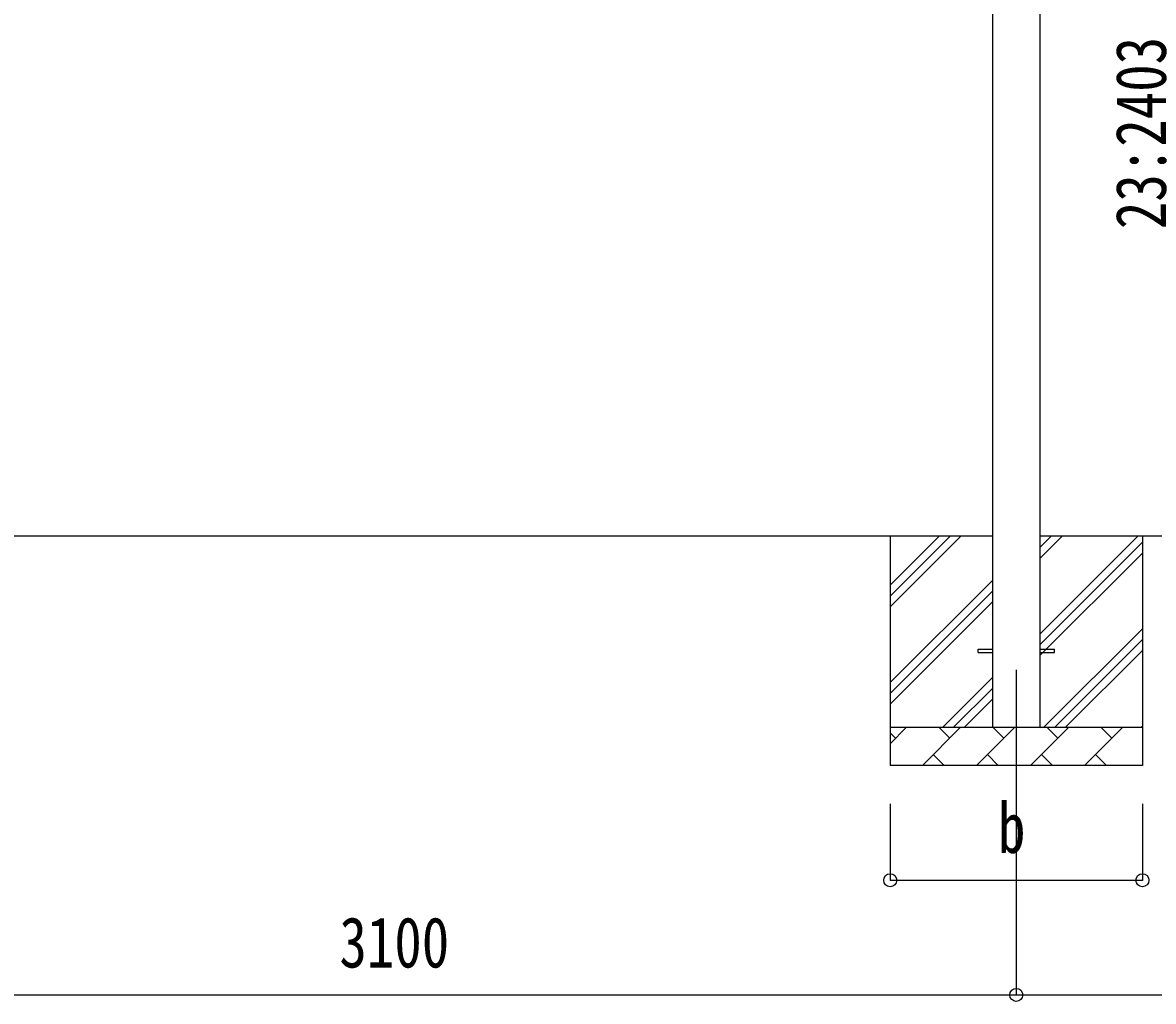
# Model space of a CAD drawing. Units: millimetres, scale not verified. Extents: x -16820 to 16820, y -11880 to 11880.
# Drawn here: x -2333 to 625, y -6301 to -3740 of the extents above; entities that cross this region are included whole.
import ezdxf
from ezdxf.enums import TextEntityAlignment as Align

# ---------------------------------------------------------------- set-up
doc = ezdxf.new("R2010")
doc.units = ezdxf.units.MM
doc.header["$LTSCALE"] = 50
for name, color, linetype in [('0-3_YKK_12', 2, 'Continuous'), ('0-4_YKK_13', 4, 'Continuous'), ('0-5_YKK_A1', 4, 'Continuous'), ('0-6_YKK_D', 6, 'Continuous')]:
    doc.layers.add(name, color=color, linetype=linetype)
doc.styles.add('ＭＳ ゴシック', font='')
doc.styles.get('ＭＳ ゴシック').set_extended_font_data('MS Gothic')

msp = doc.modelspace()

# ---------------------------------------------------------------- linework, layer by layer
at = {"layer": '0-3_YKK_12'}
msp.add_line((266.1, -5433.85), (266.1, -5933.85), dxfattribs=at)
at = {"layer": '0-4_YKK_13'}
for p, q in [((166.1, -5379.35), (203.6, -5379.35)), ((166.1, -5388.35), (166.1, -5379.35)), ((328.6, -5379.35), (366.1, -5379.35)), ((366.1, -5388.35), (366.1, -5379.35)), ((166.1, -5388.35), (203.6, -5388.35)), ((328.6, -5388.35), (366.1, -5388.35))]:
    msp.add_line(p, q, dxfattribs=at)
at = {"layer": '0-5_YKK_A1'}
for p, q in [((203.6, -2683.01), (203.6, -5583.85)), ((328.6, -5583.85), (328.6, -2683.01)), ((203.6, -5083.85), (-2771.4, -5083.85)), ((-63.9, -5083.85), (-63.9, -5683.85)), ((-63.9, -5268.9), (121.15, -5083.85)), ((-63.9, -5240.61), (92.86, -5083.85)), ((-63.9, -5212.33), (64.58, -5083.85)), ((1516.98, -5083.85), (328.6, -5083.85)), ((328.6, -5338.95), (583.7, -5083.85)), ((328.6, -5140.96), (385.71, -5083.85)), ((328.6, -5112.67), (357.42, -5083.85)), ((596.1, -5083.85), (596.1, -5683.85)), ((328.6, -5367.23), (596.1, -5099.73)), ((328.6, -5395.51), (596.1, -5128.01)), ((-63.9, -5466.89), (203.6, -5199.39)), ((-63.9, -5495.17), (203.6, -5227.67)), ((-63.9, -5523.46), (203.6, -5255.96)), ((338.26, -5583.85), (596.1, -5326)), ((366.54, -5583.85), (596.1, -5354.29)), ((394.82, -5583.85), (596.1, -5382.57)), ((73.7, -5583.85), (203.6, -5453.95)), ((101.98, -5583.85), (203.6, -5482.23)), ((130.27, -5583.85), (203.6, -5510.51)), ((-63.9, -5583.85), (596.1, -5583.85)), ((-63.9, -5626.74), (-21.01, -5583.85)), ((20.41, -5683.85), (120.41, -5583.85)), ((91.86, -5612.4), (63.31, -5583.85)), ((161.83, -5683.85), (261.83, -5583.85)), ((233.28, -5612.4), (204.73, -5583.85)), ((303.26, -5683.85), (403.26, -5583.85)), ((374.7, -5612.4), (346.15, -5583.85)), ((444.68, -5683.85), (544.68, -5583.85)), ((516.12, -5612.4), (487.57, -5583.85)), ((592.81, -5583.85), (596.1, -5580.56)), ((-49.56, -5612.4), (-63.9, -5598.06)), ((48.97, -5655.29), (77.52, -5683.85)), ((190.39, -5655.29), (218.94, -5683.85)), ((331.81, -5655.29), (360.36, -5683.85)), ((473.23, -5655.29), (501.78, -5683.85)), ((596.1, -5683.85), (-63.9, -5683.85))]:
    msp.add_line(p, q, dxfattribs=at)
at = {"layer": '0-6_YKK_D'}
for p, q in [((-63.9, -5783.85), (-63.9, -5984.85)), ((266.1, -5783.85), (266.1, -6284.85)), ((266.1, -5783.85), (266.1, -6284.85)), ((596.1, -5783.85), (596.1, -5984.85)), ((-63.9, -5983.85), (596.1, -5983.85)), ((-2833.9, -6283.85), (266.1, -6283.85)), ((266.1, -6283.85), (1429.28, -6283.85))]:
    msp.add_line(p, q, dxfattribs=at)
for centre in [(-63.9, -5983.85), (596.1, -5983.85), (266.1, -6283.85), (266.1, -6283.85)]:
    msp.add_circle(centre, 17, dxfattribs=at)

# ---------------------------------------------------------------- texts
at = {"layer": '0-6_YKK_D', "style": 'ＭＳ ゴシック', "width": 0.8}
msp.add_text('23:2403', height=132, rotation=90, dxfattribs=at).set_placement((697.28, -4280.58), align=Align.BOTTOM_LEFT)
for s, p in [('b', (218.1, -5951.85)), ('3100', (-1504.7, -6251.85))]:
    msp.add_text(s, height=132, dxfattribs=at).set_placement(p, align=Align.BOTTOM_LEFT)

doc.saveas('drawing.dxf')
